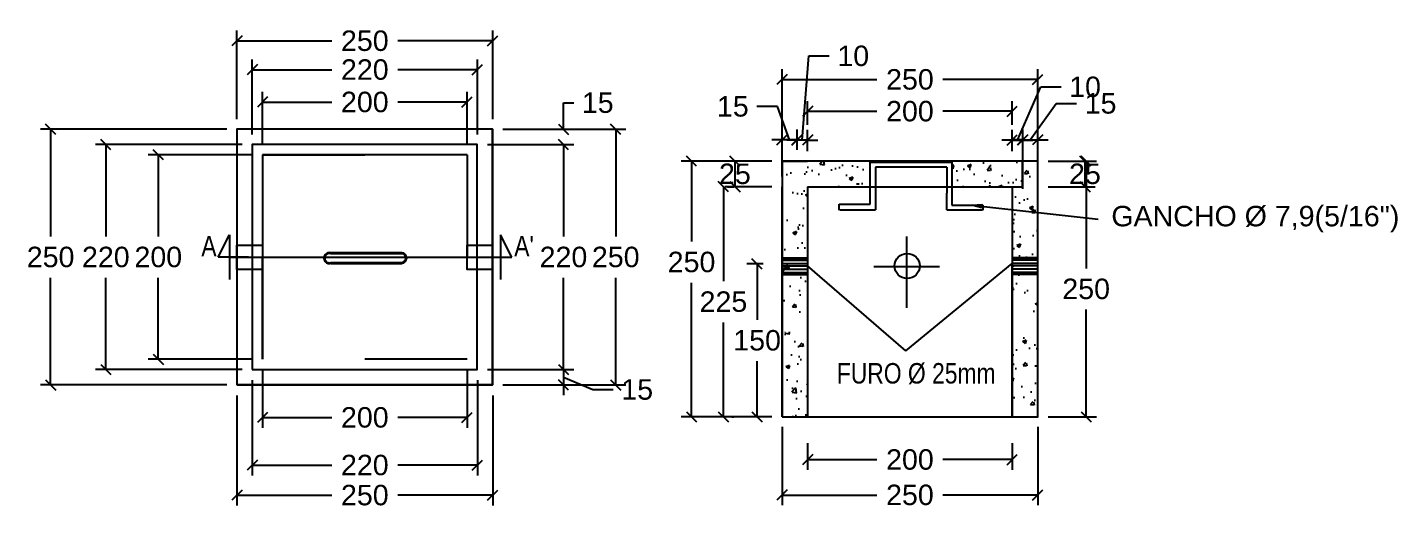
# Model space of a CAD drawing. Header units: millimetres. Extents: x 425 to 646, y 332 to 411.
# Drawn here: x 597.277 to 598.616, y 331.723 to 332.194 of the extents above; entities that cross this region are included whole.
import ezdxf

# ---------------------------------------------------------------- set-up
doc = ezdxf.new("R2010")
doc.units = ezdxf.units.MM
for name, pattern in [('DASHDOT2', [12.7, 6.35, -3.175, 0, -3.175]), ('DASHDOTX2', [2, 1, -0.5, 0, -0.5]), ('DASHED2', [0.375, 0.25, -0.125])]:
    doc.linetypes.add(name, pattern=pattern)
for name, color, linetype in [('Alvenaria', 7, 'Continuous'), ('Cotas', 1, 'Continuous'), ('Equipos', 7, 'Continuous'), ('Linha de Corte', 5, 'DASHDOTX2')]:
    doc.layers.add(name, color=color, linetype=linetype)
doc.layers.add('Cota', color=7, linetype='Continuous', lineweight=25)
doc.layers.add('VP', color=1, linetype='Continuous', plot=False)
doc.styles.add('ARIAL', font='arial.ttf')
doc.dimstyles.new('RICARDO-1-10', dxfattribs={"dimtxt": 0.02, "dimasz": 0.01, "dimexe": 0.01, "dimexo": 0.01, "dimgap": 0.01, "dimtad": 0, "dimtih": 1, "dimtoh": 1, "dimdec": 0, "dimlfac": 1000, "dimzin": 0, "dimdsep": 46, "dimtxsty": 'ARIAL', "dimblk": 'OBLIQUE', "dimcen": 0, "dimclrt": 4, "dimadec": 0, "dimazin": 0, "dimtfac": 1, "dimtdec": 0, "dimtofl": 0, "dimtmove": 0, "dimatfit": 3, "dimldrblk": 'CLOSEDBLANK', "dimfxl": 0, "dimtolj": 1, "dimtzin": 0, "dimarcsym": 0})

# ---------------------------------------------------------------- blocks, each defined once
blk = doc.blocks.new('_Oblique')
at = {"color": 0, "linetype": 'ByBlock', "lineweight": -2}
blk.add_line((-0.5, -0.5), (0.5, 0.5), dxfattribs=at)
blk = doc.blocks.new('*D39')
at = {"layer": 'DEFPOINTS', "color": 0, "transparency": 16777216}
for p in [(597.7315, 332.1806), (597.4815, 332.0941), (597.7315, 332.0941)]:
    blk.add_point(p, dxfattribs=at)
at = {"layer": 'VP', "color": 0, "lineweight": -2, "transparency": 16777216}
for p, q in [((597.4815, 332.1041), (597.4815, 332.1906)), ((597.4815, 332.1806), (597.5742, 332.1806)), ((597.7315, 332.1806), (597.6387, 332.1806)), ((597.7315, 332.1041), (597.7315, 332.1906))]:
    blk.add_line(p, q, dxfattribs=at)
at = {"layer": 'VP', "color": 0, "lineweight": -2, "transparency": 16777216, "xscale": 0.01, "yscale": 0.01, "zscale": 0.01, "rotation": 180}
blk.add_blockref('_Oblique', (597.4815, 332.1806), dxfattribs=at)
at = {"layer": 'VP', "color": 0, "lineweight": -2, "transparency": 16777216, "xscale": 0.01, "yscale": 0.01, "zscale": 0.01}
blk.add_blockref('_Oblique', (597.7315, 332.1806), dxfattribs=at)
at = {"layer": 'VP', "color": 4, "transparency": 16777216, "insert": (597.6065, 332.1806), "char_height": 0.02, "attachment_point": 5, "style": 'ARIAL'}
blk.add_mtext('\\A1;250', dxfattribs=at)
blk = doc.blocks.new('_ClosedBlank')
at = {"color": 0, "linetype": 'ByBlock', "lineweight": -2}
for p, q in [((-1, 0.17), (0, 0)), ((-1, 0.17), (-1, -0.17)), ((0, 0), (-1, -0.17))]:
    blk.add_line(p, q, dxfattribs=at)
blk = doc.blocks.new('*D40')
at = {"layer": 'DEFPOINTS', "color": 0, "transparency": 16777216}
for p in [(597.7165, 332.1524), (597.4965, 332.0791), (597.7165, 332.0791)]:
    blk.add_point(p, dxfattribs=at)
at = {"layer": 'VP', "color": 0, "lineweight": -2, "transparency": 16777216}
for p, q in [((597.4965, 332.0891), (597.4965, 332.1624)), ((597.4965, 332.1524), (597.5742, 332.1524)), ((597.7165, 332.1524), (597.6387, 332.1524)), ((597.7165, 332.0891), (597.7165, 332.1624))]:
    blk.add_line(p, q, dxfattribs=at)
at = {"layer": 'VP', "color": 0, "lineweight": -2, "transparency": 16777216, "xscale": 0.01, "yscale": 0.01, "zscale": 0.01, "rotation": 180}
blk.add_blockref('_Oblique', (597.4965, 332.1524), dxfattribs=at)
at = {"layer": 'VP', "color": 0, "lineweight": -2, "transparency": 16777216, "xscale": 0.01, "yscale": 0.01, "zscale": 0.01}
blk.add_blockref('_Oblique', (597.7165, 332.1524), dxfattribs=at)
at = {"layer": 'VP', "color": 4, "transparency": 16777216, "insert": (597.6065, 332.1524), "char_height": 0.02, "attachment_point": 5, "style": 'ARIAL'}
blk.add_mtext('\\A1;220', dxfattribs=at)
blk = doc.blocks.new('*D41')
at = {"layer": 'DEFPOINTS', "color": 0, "transparency": 16777216}
for p in [(597.7065, 332.1207), (597.5065, 332.0691), (597.7065, 332.0691)]:
    blk.add_point(p, dxfattribs=at)
at = {"layer": 'VP', "color": 0, "lineweight": -2, "transparency": 16777216}
for p, q in [((597.5065, 332.0791), (597.5065, 332.1307)), ((597.7065, 332.0791), (597.7065, 332.1307)), ((597.5065, 332.1207), (597.5742, 332.1207)), ((597.7065, 332.1207), (597.6387, 332.1207))]:
    blk.add_line(p, q, dxfattribs=at)
at = {"layer": 'VP', "color": 0, "lineweight": -2, "transparency": 16777216, "xscale": 0.01, "yscale": 0.01, "zscale": 0.01, "rotation": 180}
blk.add_blockref('_Oblique', (597.5065, 332.1207), dxfattribs=at)
at = {"layer": 'VP', "color": 0, "lineweight": -2, "transparency": 16777216, "xscale": 0.01, "yscale": 0.01, "zscale": 0.01}
blk.add_blockref('_Oblique', (597.7065, 332.1207), dxfattribs=at)
at = {"layer": 'VP', "color": 4, "transparency": 16777216, "insert": (597.6065, 332.1207), "char_height": 0.02, "attachment_point": 5, "style": 'ARIAL'}
blk.add_mtext('\\A1;200', dxfattribs=at)
blk = doc.blocks.new('*D42')
at = {"layer": 'DEFPOINTS', "color": 0, "transparency": 16777216}
for p in [(598.2644, 332.0629), (598.3117, 332.0629), (598.2644, 331.8129)]:
    blk.add_point(p, dxfattribs=at)
at = {"layer": 'VP', "color": 0, "lineweight": -2, "transparency": 16777216}
for p, q in [((598.2744, 332.0629), (598.3217, 332.0629)), ((598.3117, 332.0629), (598.3117, 331.9581)), ((598.3117, 331.8129), (598.3117, 331.9177)), ((598.2744, 331.8129), (598.3217, 331.8129))]:
    blk.add_line(p, q, dxfattribs=at)
at = {"layer": 'VP', "color": 0, "lineweight": -2, "transparency": 16777216, "xscale": 0.01, "yscale": 0.01, "zscale": 0.01}
for p, rotation in [((598.3117, 332.0629), 90), ((598.3117, 331.8129), 270)]:
    blk.add_blockref('_Oblique', p, dxfattribs=dict(at, rotation=rotation))
at = {"layer": 'VP', "color": 4, "transparency": 16777216, "insert": (598.3117, 331.9379), "char_height": 0.02, "attachment_point": 5, "style": 'ARIAL'}
blk.add_mtext('\\A1;250', dxfattribs=at)
blk = doc.blocks.new('*D43')
at = {"layer": 'DEFPOINTS', "color": 0, "transparency": 16777216}
for p in [(597.4815, 331.8438), (597.7315, 331.8438), (597.7315, 331.7362)]:
    blk.add_point(p, dxfattribs=at)
at = {"layer": 'VP', "color": 0, "lineweight": -2, "transparency": 16777216}
for p, q in [((597.4815, 331.8338), (597.4815, 331.7262)), ((597.7315, 331.8338), (597.7315, 331.7262)), ((597.4815, 331.7362), (597.5742, 331.7362)), ((597.7315, 331.7362), (597.6387, 331.7362))]:
    blk.add_line(p, q, dxfattribs=at)
at = {"layer": 'VP', "color": 0, "lineweight": -2, "transparency": 16777216, "xscale": 0.01, "yscale": 0.01, "zscale": 0.01, "rotation": 180}
blk.add_blockref('_Oblique', (597.4815, 331.7362), dxfattribs=at)
at = {"layer": 'VP', "color": 0, "lineweight": -2, "transparency": 16777216, "xscale": 0.01, "yscale": 0.01, "zscale": 0.01}
blk.add_blockref('_Oblique', (597.7315, 331.7362), dxfattribs=at)
at = {"layer": 'VP', "color": 4, "transparency": 16777216, "insert": (597.6065, 331.7362), "char_height": 0.02, "attachment_point": 5, "style": 'ARIAL'}
blk.add_mtext('\\A1;250', dxfattribs=at)
blk = doc.blocks.new('*D44')
at = {"layer": 'DEFPOINTS', "color": 0, "transparency": 16777216}
for p in [(597.4965, 331.8588), (597.7165, 331.8588), (597.7165, 331.7656)]:
    blk.add_point(p, dxfattribs=at)
at = {"layer": 'VP', "color": 0, "lineweight": -2, "transparency": 16777216}
for p, q in [((597.4965, 331.8488), (597.4965, 331.7556)), ((597.7165, 331.8488), (597.7165, 331.7556)), ((597.4965, 331.7656), (597.5742, 331.7656)), ((597.7165, 331.7656), (597.6387, 331.7656))]:
    blk.add_line(p, q, dxfattribs=at)
at = {"layer": 'VP', "color": 0, "lineweight": -2, "transparency": 16777216, "xscale": 0.01, "yscale": 0.01, "zscale": 0.01, "rotation": 180}
blk.add_blockref('_Oblique', (597.4965, 331.7656), dxfattribs=at)
at = {"layer": 'VP', "color": 0, "lineweight": -2, "transparency": 16777216, "xscale": 0.01, "yscale": 0.01, "zscale": 0.01}
blk.add_blockref('_Oblique', (597.7165, 331.7656), dxfattribs=at)
at = {"layer": 'VP', "color": 4, "transparency": 16777216, "insert": (597.6065, 331.7656), "char_height": 0.02, "attachment_point": 5, "style": 'ARIAL'}
blk.add_mtext('\\A1;220', dxfattribs=at)
blk = doc.blocks.new('*D45')
at = {"layer": 'DEFPOINTS', "color": 0, "transparency": 16777216}
for p in [(597.5065, 331.8688), (597.7065, 331.8688), (597.7065, 331.8122)]:
    blk.add_point(p, dxfattribs=at)
at = {"layer": 'VP', "color": 0, "lineweight": -2, "transparency": 16777216}
for p, q in [((597.5065, 331.8588), (597.5065, 331.8022)), ((597.7065, 331.8588), (597.7065, 331.8022)), ((597.5065, 331.8122), (597.5742, 331.8122)), ((597.7065, 331.8122), (597.6387, 331.8122))]:
    blk.add_line(p, q, dxfattribs=at)
at = {"layer": 'VP', "color": 0, "lineweight": -2, "transparency": 16777216, "xscale": 0.01, "yscale": 0.01, "zscale": 0.01, "rotation": 180}
blk.add_blockref('_Oblique', (597.5065, 331.8122), dxfattribs=at)
at = {"layer": 'VP', "color": 0, "lineweight": -2, "transparency": 16777216, "xscale": 0.01, "yscale": 0.01, "zscale": 0.01}
blk.add_blockref('_Oblique', (597.7065, 331.8122), dxfattribs=at)
at = {"layer": 'VP', "color": 4, "transparency": 16777216, "insert": (597.6065, 331.8122), "char_height": 0.02, "attachment_point": 5, "style": 'ARIAL'}
blk.add_mtext('\\A1;200', dxfattribs=at)
blk = doc.blocks.new('*D46')
at = {"layer": 'DEFPOINTS', "color": 0, "transparency": 16777216}
for p in [(598.0144, 331.813), (598.2644, 331.813), (598.2644, 331.7364)]:
    blk.add_point(p, dxfattribs=at)
at = {"layer": 'VP', "color": 0, "lineweight": -2, "transparency": 16777216}
for p, q in [((598.0144, 331.803), (598.0144, 331.7264)), ((598.2644, 331.803), (598.2644, 331.7264)), ((598.0144, 331.7364), (598.1072, 331.7364)), ((598.2644, 331.7364), (598.1716, 331.7364))]:
    blk.add_line(p, q, dxfattribs=at)
at = {"layer": 'VP', "color": 0, "lineweight": -2, "transparency": 16777216, "xscale": 0.01, "yscale": 0.01, "zscale": 0.01, "rotation": 180}
blk.add_blockref('_Oblique', (598.0144, 331.7364), dxfattribs=at)
at = {"layer": 'VP', "color": 0, "lineweight": -2, "transparency": 16777216, "xscale": 0.01, "yscale": 0.01, "zscale": 0.01}
blk.add_blockref('_Oblique', (598.2644, 331.7364), dxfattribs=at)
at = {"layer": 'VP', "color": 4, "transparency": 16777216, "insert": (598.1394, 331.7364), "char_height": 0.02, "attachment_point": 5, "style": 'ARIAL'}
blk.add_mtext('\\A1;250', dxfattribs=at)
blk = doc.blocks.new('*D47')
at = {"layer": 'DEFPOINTS', "color": 0, "transparency": 16777216}
for p in [(597.9259, 332.0629), (598.0144, 332.0629), (598.0144, 331.8129)]:
    blk.add_point(p, dxfattribs=at)
at = {"layer": 'VP', "color": 0, "lineweight": -2, "transparency": 16777216}
for p, q in [((598.0044, 332.0629), (597.9159, 332.0629)), ((597.9259, 332.0629), (597.9259, 331.9844)), ((597.9259, 331.8129), (597.9259, 331.944)), ((598.0044, 331.8129), (597.9159, 331.8129))]:
    blk.add_line(p, q, dxfattribs=at)
at = {"layer": 'VP', "color": 0, "lineweight": -2, "transparency": 16777216, "xscale": 0.01, "yscale": 0.01, "zscale": 0.01}
for p, rotation in [((597.9259, 332.0629), 90), ((597.9259, 331.8129), 270)]:
    blk.add_blockref('_Oblique', p, dxfattribs=dict(at, rotation=rotation))
at = {"layer": 'VP', "color": 4, "transparency": 16777216, "insert": (597.9259, 331.9642), "char_height": 0.02, "attachment_point": 5, "style": 'ARIAL'}
blk.add_mtext('\\A1;250', dxfattribs=at)
blk = doc.blocks.new('*D48')
at = {"layer": 'DEFPOINTS', "color": 0, "transparency": 16777216}
for p in [(598.2644, 332.1428), (598.0144, 332.0379), (598.2644, 332.0379)]:
    blk.add_point(p, dxfattribs=at)
at = {"layer": 'VP', "color": 0, "lineweight": -2, "transparency": 16777216}
for p, q in [((598.0144, 332.0479), (598.0144, 332.1528)), ((598.2644, 332.0479), (598.2644, 332.1528)), ((598.0144, 332.1428), (598.1072, 332.1428)), ((598.2644, 332.1428), (598.1716, 332.1428))]:
    blk.add_line(p, q, dxfattribs=at)
at = {"layer": 'VP', "color": 0, "lineweight": -2, "transparency": 16777216, "xscale": 0.01, "yscale": 0.01, "zscale": 0.01, "rotation": 180}
blk.add_blockref('_Oblique', (598.0144, 332.1428), dxfattribs=at)
at = {"layer": 'VP', "color": 0, "lineweight": -2, "transparency": 16777216, "xscale": 0.01, "yscale": 0.01, "zscale": 0.01}
blk.add_blockref('_Oblique', (598.2644, 332.1428), dxfattribs=at)
at = {"layer": 'VP', "color": 4, "transparency": 16777216, "insert": (598.1394, 332.1428), "char_height": 0.02, "attachment_point": 5, "style": 'ARIAL'}
blk.add_mtext('\\A1;250', dxfattribs=at)
blk = doc.blocks.new('*D49')
at = {"layer": 'DEFPOINTS', "color": 0, "transparency": 16777216}
for p in [(598.0144, 332.0629), (597.9683, 332.0379), (598.0144, 332.0379)]:
    blk.add_point(p, dxfattribs=at)
at = {"layer": 'VP', "color": 0, "lineweight": -2, "transparency": 16777216}
for p, q in [((598.0044, 332.0629), (597.9583, 332.0629)), ((597.9683, 332.0629), (597.9683, 332.0379)), ((598.0044, 332.0379), (597.9583, 332.0379))]:
    blk.add_line(p, q, dxfattribs=at)
at = {"layer": 'VP', "color": 0, "lineweight": -2, "transparency": 16777216, "xscale": 0.01, "yscale": 0.01, "zscale": 0.01}
for p, rotation in [((597.9683, 332.0629), 90), ((597.9683, 332.0379), 270)]:
    blk.add_blockref('_Oblique', p, dxfattribs=dict(at, rotation=rotation))
at = {"layer": 'VP', "color": 4, "transparency": 16777216, "insert": (597.9683, 332.0504), "char_height": 0.02, "attachment_point": 5, "style": 'ARIAL'}
blk.add_mtext('\\A1;25', dxfattribs=at)
blk = doc.blocks.new('*D50')
at = {"layer": 'DEFPOINTS', "color": 0, "transparency": 16777216}
for p in [(598.2644, 332.0629), (598.2644, 332.0379), (598.3105, 332.0379)]:
    blk.add_point(p, dxfattribs=at)
at = {"layer": 'VP', "color": 0, "lineweight": -2, "transparency": 16777216}
for p, q in [((598.2744, 332.0629), (598.3205, 332.0629)), ((598.3105, 332.0629), (598.3105, 332.0379)), ((598.2744, 332.0379), (598.3205, 332.0379))]:
    blk.add_line(p, q, dxfattribs=at)
at = {"layer": 'VP', "color": 0, "lineweight": -2, "transparency": 16777216, "xscale": 0.01, "yscale": 0.01, "zscale": 0.01}
for p, rotation in [((598.3105, 332.0629), 90), ((598.3105, 332.0379), 270)]:
    blk.add_blockref('_Oblique', p, dxfattribs=dict(at, rotation=rotation))
at = {"layer": 'VP', "color": 4, "transparency": 16777216, "insert": (598.3105, 332.0504), "char_height": 0.02, "attachment_point": 5, "style": 'ARIAL'}
blk.add_mtext('\\A1;25', dxfattribs=at)
blk = doc.blocks.new('*D51')
at = {"layer": 'DEFPOINTS', "color": 0, "transparency": 16777216}
for p in [(597.99, 331.9624), (598.006, 331.9624), (598.0103, 331.8129)]:
    blk.add_point(p, dxfattribs=at)
at = {"layer": 'VP', "color": 0, "lineweight": -2, "transparency": 16777216}
for p, q in [((597.996, 331.9624), (597.98, 331.9624)), ((597.99, 331.9624), (597.99, 331.9078)), ((597.99, 331.8129), (597.99, 331.8674)), ((598.0003, 331.8129), (597.98, 331.8129))]:
    blk.add_line(p, q, dxfattribs=at)
at = {"layer": 'VP', "color": 0, "lineweight": -2, "transparency": 16777216, "xscale": 0.01, "yscale": 0.01, "zscale": 0.01}
for p, rotation in [((597.99, 331.9624), 90), ((597.99, 331.8129), 270)]:
    blk.add_blockref('_Oblique', p, dxfattribs=dict(at, rotation=rotation))
at = {"layer": 'VP', "color": 4, "transparency": 16777216, "insert": (597.99, 331.8876), "char_height": 0.02, "attachment_point": 5, "style": 'ARIAL'}
blk.add_mtext('\\A1;150', dxfattribs=at)
blk = doc.blocks.new('*D52')
at = {"layer": 'DEFPOINTS', "color": 0, "transparency": 16777216}
for p in [(597.951, 332.0379), (597.9571, 332.0379), (597.9552, 331.8129)]:
    blk.add_point(p, dxfattribs=at)
at = {"layer": 'VP', "color": 0, "lineweight": -2, "transparency": 16777216}
for p, q in [((597.9571, 332.0379), (597.9571, 331.9456)), ((597.961, 332.0379), (597.9671, 332.0379)), ((597.9571, 331.8129), (597.9571, 331.9052)), ((597.9652, 331.8129), (597.9671, 331.8129))]:
    blk.add_line(p, q, dxfattribs=at)
at = {"layer": 'VP', "color": 0, "lineweight": -2, "transparency": 16777216, "xscale": 0.01, "yscale": 0.01, "zscale": 0.01}
for p, rotation in [((597.9571, 332.0379), 90), ((597.9571, 331.8129), 270)]:
    blk.add_blockref('_Oblique', p, dxfattribs=dict(at, rotation=rotation))
at = {"layer": 'VP', "color": 4, "transparency": 16777216, "insert": (597.9571, 331.9254), "char_height": 0.02, "attachment_point": 5, "style": 'ARIAL'}
blk.add_mtext('\\A1;225', dxfattribs=at)
blk = doc.blocks.new('*D53')
at = {"layer": 'DEFPOINTS', "color": 0, "transparency": 16777216}
for p in [(598.0394, 331.7971), (598.2394, 331.7972), (598.2394, 331.771)]:
    blk.add_point(p, dxfattribs=at)
at = {"layer": 'VP', "color": 0, "lineweight": -2, "transparency": 16777216}
for p, q in [((598.0394, 331.7871), (598.0394, 331.761)), ((598.2394, 331.7872), (598.2394, 331.761)), ((598.0394, 331.771), (598.1072, 331.771)), ((598.2394, 331.771), (598.1716, 331.771))]:
    blk.add_line(p, q, dxfattribs=at)
at = {"layer": 'VP', "color": 0, "lineweight": -2, "transparency": 16777216, "xscale": 0.01, "yscale": 0.01, "zscale": 0.01, "rotation": 180}
blk.add_blockref('_Oblique', (598.0394, 331.771), dxfattribs=at)
at = {"layer": 'VP', "color": 0, "lineweight": -2, "transparency": 16777216, "xscale": 0.01, "yscale": 0.01, "zscale": 0.01}
blk.add_blockref('_Oblique', (598.2394, 331.771), dxfattribs=at)
at = {"layer": 'VP', "color": 4, "transparency": 16777216, "insert": (598.1394, 331.771), "char_height": 0.02, "attachment_point": 5, "style": 'ARIAL'}
blk.add_mtext('\\A1;200', dxfattribs=at)
blk = doc.blocks.new('*D54')
at = {"layer": 'DEFPOINTS', "color": 0, "transparency": 16777216}
for p in [(598.2497, 332.0836), (598.2394, 332.0628), (598.2497, 332.064)]:
    blk.add_point(p, dxfattribs=at)
at = {"layer": 'VP', "color": 0, "lineweight": -2, "transparency": 16777216}
for p, q in [((598.2446, 332.0836), (598.2673, 332.1355)), ((598.2673, 332.1355), (598.2873, 332.1355)), ((598.2394, 332.0728), (598.2394, 332.0936)), ((598.2497, 332.074), (598.2497, 332.0936)), ((598.2394, 332.0836), (598.2294, 332.0836)), ((598.2394, 332.0836), (598.2497, 332.0836)), ((598.2497, 332.0836), (598.2597, 332.0836))]:
    blk.add_line(p, q, dxfattribs=at)
at = {"layer": 'VP', "color": 0, "lineweight": -2, "transparency": 16777216, "xscale": 0.01, "yscale": 0.01, "zscale": 0.01}
blk.add_blockref('_Oblique', (598.2394, 332.0836), dxfattribs=at)
at = {"layer": 'VP', "color": 0, "lineweight": -2, "transparency": 16777216, "xscale": 0.01, "yscale": 0.01, "zscale": 0.01, "rotation": 180}
blk.add_blockref('_Oblique', (598.2497, 332.0836), dxfattribs=at)
at = {"layer": 'VP', "color": 4, "transparency": 16777216, "insert": (598.3106, 332.1355), "char_height": 0.02, "attachment_point": 5, "style": 'ARIAL'}
blk.add_mtext('\\A1;10', dxfattribs=at)
blk = doc.blocks.new('*D55')
at = {"layer": 'DEFPOINTS', "color": 0, "transparency": 16777216}
for p in [(598.2644, 332.0838), (598.2497, 332.0258), (598.2644, 332.0257)]:
    blk.add_point(p, dxfattribs=at)
at = {"layer": 'VP', "color": 0, "lineweight": -2, "transparency": 16777216}
for p, q in [((598.2571, 332.0838), (598.2824, 332.1193)), ((598.2824, 332.1193), (598.3024, 332.1193)), ((598.2497, 332.0358), (598.2497, 332.0938)), ((598.2644, 332.0357), (598.2644, 332.0938)), ((598.2497, 332.0838), (598.2397, 332.0838)), ((598.2497, 332.0838), (598.2644, 332.0838)), ((598.2644, 332.0838), (598.2744, 332.0838))]:
    blk.add_line(p, q, dxfattribs=at)
at = {"layer": 'VP', "color": 0, "lineweight": -2, "transparency": 16777216, "xscale": 0.01, "yscale": 0.01, "zscale": 0.01}
blk.add_blockref('_Oblique', (598.2497, 332.0838), dxfattribs=at)
at = {"layer": 'VP', "color": 0, "lineweight": -2, "transparency": 16777216, "xscale": 0.01, "yscale": 0.01, "zscale": 0.01, "rotation": 180}
blk.add_blockref('_Oblique', (598.2644, 332.0838), dxfattribs=at)
at = {"layer": 'VP', "color": 4, "transparency": 16777216, "insert": (598.3258, 332.1193), "char_height": 0.02, "attachment_point": 5, "style": 'ARIAL'}
blk.add_mtext('\\A1;15', dxfattribs=at)
blk = doc.blocks.new('*D56')
at = {"layer": 'DEFPOINTS', "color": 0, "transparency": 16777216}
for p in [(598.2394, 332.1117), (598.0394, 332.0883), (598.2394, 332.0883)]:
    blk.add_point(p, dxfattribs=at)
at = {"layer": 'VP', "color": 0, "lineweight": -2, "transparency": 16777216}
for p, q in [((598.0394, 332.0983), (598.0394, 332.1217)), ((598.0394, 332.1117), (598.1072, 332.1117)), ((598.2394, 332.1117), (598.1716, 332.1117)), ((598.2394, 332.0983), (598.2394, 332.1217))]:
    blk.add_line(p, q, dxfattribs=at)
at = {"layer": 'VP', "color": 0, "lineweight": -2, "transparency": 16777216, "xscale": 0.01, "yscale": 0.01, "zscale": 0.01, "rotation": 180}
blk.add_blockref('_Oblique', (598.0394, 332.1117), dxfattribs=at)
at = {"layer": 'VP', "color": 0, "lineweight": -2, "transparency": 16777216, "xscale": 0.01, "yscale": 0.01, "zscale": 0.01}
blk.add_blockref('_Oblique', (598.2394, 332.1117), dxfattribs=at)
at = {"layer": 'VP', "color": 4, "transparency": 16777216, "insert": (598.1394, 332.1117), "char_height": 0.02, "attachment_point": 5, "style": 'ARIAL'}
blk.add_mtext('\\A1;200', dxfattribs=at)
blk = doc.blocks.new('*D57')
at = {"layer": 'DEFPOINTS', "color": 0, "transparency": 16777216}
for p in [(598.0291, 332.0836), (598.0291, 332.064), (598.0394, 332.0628)]:
    blk.add_point(p, dxfattribs=at)
at = {"layer": 'VP', "color": 0, "lineweight": -2, "transparency": 16777216}
for p, q in [((598.0342, 332.0836), (598.0406, 332.1658)), ((598.0406, 332.1658), (598.0606, 332.1658)), ((598.0291, 332.074), (598.0291, 332.0936)), ((598.0394, 332.0728), (598.0394, 332.0936)), ((598.0291, 332.0836), (598.0191, 332.0836)), ((598.0394, 332.0836), (598.0291, 332.0836)), ((598.0394, 332.0836), (598.0494, 332.0836))]:
    blk.add_line(p, q, dxfattribs=at)
at = {"layer": 'VP', "color": 0, "lineweight": -2, "transparency": 16777216, "xscale": 0.01, "yscale": 0.01, "zscale": 0.01}
blk.add_blockref('_Oblique', (598.0291, 332.0836), dxfattribs=at)
at = {"layer": 'VP', "color": 0, "lineweight": -2, "transparency": 16777216, "xscale": 0.01, "yscale": 0.01, "zscale": 0.01, "rotation": 180}
blk.add_blockref('_Oblique', (598.0394, 332.0836), dxfattribs=at)
at = {"layer": 'VP', "color": 4, "transparency": 16777216, "insert": (598.084, 332.1658), "char_height": 0.02, "attachment_point": 5, "style": 'ARIAL'}
blk.add_mtext('\\A1;10', dxfattribs=at)
blk = doc.blocks.new('*D58')
at = {"layer": 'DEFPOINTS', "color": 0, "transparency": 16777216}
for p in [(598.0144, 332.0838), (598.0144, 332.064), (598.0291, 332.064)]:
    blk.add_point(p, dxfattribs=at)
at = {"layer": 'VP', "color": 0, "lineweight": -2, "transparency": 16777216}
for p, q in [((598.0098, 332.1164), (597.9898, 332.1164)), ((598.0217, 332.0838), (598.0098, 332.1164)), ((598.0144, 332.074), (598.0144, 332.0938)), ((598.0291, 332.074), (598.0291, 332.0938)), ((598.0144, 332.0838), (598.0044, 332.0838)), ((598.0291, 332.0838), (598.0144, 332.0838)), ((598.0291, 332.0838), (598.0391, 332.0838))]:
    blk.add_line(p, q, dxfattribs=at)
at = {"layer": 'VP', "color": 0, "lineweight": -2, "transparency": 16777216, "xscale": 0.01, "yscale": 0.01, "zscale": 0.01}
blk.add_blockref('_Oblique', (598.0144, 332.0838), dxfattribs=at)
at = {"layer": 'VP', "color": 0, "lineweight": -2, "transparency": 16777216, "xscale": 0.01, "yscale": 0.01, "zscale": 0.01, "rotation": 180}
blk.add_blockref('_Oblique', (598.0291, 332.0838), dxfattribs=at)
at = {"layer": 'VP', "color": 4, "transparency": 16777216, "insert": (597.9663, 332.1164), "char_height": 0.02, "attachment_point": 5, "style": 'ARIAL'}
blk.add_mtext('\\A1;15', dxfattribs=at)
blk = doc.blocks.new('*D198')
at = {"layer": 'Cotas', "color": 0, "lineweight": -2, "transparency": 16777216}
for p, q in [((597.4965, 332.0691), (597.3946, 332.0691)), ((597.4046, 332.0691), (597.4046, 331.9893)), ((597.4046, 331.8691), (597.4046, 331.9489)), ((597.4965, 331.8691), (597.3946, 331.8691))]:
    blk.add_line(p, q, dxfattribs=at)
at = {"layer": 'DEFPOINTS', "color": 0, "transparency": 16777216}
for p in [(597.4046, 332.0691), (597.5065, 332.0691), (597.5065, 331.8691)]:
    blk.add_point(p, dxfattribs=at)
at = {"layer": 'Cotas', "color": 0, "lineweight": -2, "transparency": 16777216, "xscale": 0.01, "yscale": 0.01, "zscale": 0.01}
for p, rotation in [((597.4046, 332.0691), 90), ((597.4046, 331.8691), 270)]:
    blk.add_blockref('_Oblique', p, dxfattribs=dict(at, rotation=rotation))
at = {"layer": 'Cotas', "color": 4, "transparency": 16777216, "insert": (597.4046, 331.9691), "char_height": 0.02, "attachment_point": 5, "style": 'ARIAL'}
blk.add_mtext('\\A1;200', dxfattribs=at)
blk = doc.blocks.new('*D199')
at = {"layer": 'Cotas', "color": 0, "lineweight": -2, "transparency": 16777216}
for p, q in [((597.4865, 332.0791), (597.3433, 332.0791)), ((597.3533, 332.0791), (597.3533, 331.9893)), ((597.3533, 331.8591), (597.3533, 331.9489)), ((597.4865, 331.8591), (597.3433, 331.8591))]:
    blk.add_line(p, q, dxfattribs=at)
at = {"layer": 'DEFPOINTS', "color": 0, "transparency": 16777216}
for p in [(597.4965, 332.0791), (597.3533, 331.8591), (597.4965, 331.8591)]:
    blk.add_point(p, dxfattribs=at)
at = {"layer": 'Cotas', "color": 0, "lineweight": -2, "transparency": 16777216, "xscale": 0.01, "yscale": 0.01, "zscale": 0.01}
for p, rotation in [((597.3533, 332.0791), 90), ((597.3533, 331.8591), 270)]:
    blk.add_blockref('_Oblique', p, dxfattribs=dict(at, rotation=rotation))
at = {"layer": 'Cotas', "color": 4, "transparency": 16777216, "insert": (597.3533, 331.9691), "char_height": 0.02, "attachment_point": 5, "style": 'ARIAL'}
blk.add_mtext('\\A1;220', dxfattribs=at)
blk = doc.blocks.new('*D200')
at = {"layer": 'Cotas', "color": 0, "lineweight": -2, "transparency": 16777216}
for p, q in [((597.4715, 332.0941), (597.2893, 332.0941)), ((597.2993, 332.0941), (597.2993, 331.9893)), ((597.2993, 331.8441), (597.2993, 331.9489)), ((597.4715, 331.8441), (597.2893, 331.8441))]:
    blk.add_line(p, q, dxfattribs=at)
at = {"layer": 'DEFPOINTS', "color": 0, "transparency": 16777216}
for p in [(597.4815, 332.0941), (597.2993, 331.8441), (597.4815, 331.8441)]:
    blk.add_point(p, dxfattribs=at)
at = {"layer": 'Cotas', "color": 0, "lineweight": -2, "transparency": 16777216, "xscale": 0.01, "yscale": 0.01, "zscale": 0.01}
for p, rotation in [((597.2993, 332.0941), 90), ((597.2993, 331.8441), 270)]:
    blk.add_blockref('_Oblique', p, dxfattribs=dict(at, rotation=rotation))
at = {"layer": 'Cotas', "color": 4, "transparency": 16777216, "insert": (597.2993, 331.9691), "char_height": 0.02, "attachment_point": 5, "style": 'ARIAL'}
blk.add_mtext('\\A1;250', dxfattribs=at)
blk = doc.blocks.new('*D201')
at = {"layer": 'Cotas', "color": 0, "lineweight": -2, "transparency": 16777216}
for p, q in [((597.8007, 332.0941), (597.8007, 332.12)), ((597.8007, 332.12), (597.8107, 332.12)), ((597.7415, 332.0941), (597.8107, 332.0941)), ((597.7265, 332.0791), (597.8107, 332.0791)), ((597.8007, 332.0791), (597.8007, 332.0691))]:
    blk.add_line(p, q, dxfattribs=at)
at = {"layer": 'DEFPOINTS', "color": 0, "transparency": 16777216}
for p in [(597.7315, 332.0941), (597.7165, 332.0791), (597.8007, 332.0791)]:
    blk.add_point(p, dxfattribs=at)
at = {"layer": 'Cotas', "color": 0, "lineweight": -2, "transparency": 16777216, "xscale": 0.01, "yscale": 0.01, "zscale": 0.01}
for p, rotation in [((597.8007, 332.0941), 270), ((597.8007, 332.0791), 90)]:
    blk.add_blockref('_Oblique', p, dxfattribs=dict(at, rotation=rotation))
at = {"layer": 'Cotas', "color": 4, "transparency": 16777216, "insert": (597.8342, 332.12), "char_height": 0.02, "attachment_point": 5, "style": 'ARIAL'}
blk.add_mtext('\\A1;15', dxfattribs=at)
blk = doc.blocks.new('*D202')
at = {"layer": 'Cotas', "color": 0, "lineweight": -2, "transparency": 16777216}
for p, q in [((597.7265, 332.0791), (597.8107, 332.0791)), ((597.8007, 332.0791), (597.8007, 331.9893)), ((597.8007, 331.8591), (597.8007, 331.9489)), ((597.7265, 331.8591), (597.8107, 331.8591))]:
    blk.add_line(p, q, dxfattribs=at)
at = {"layer": 'DEFPOINTS', "color": 0, "transparency": 16777216}
for p in [(597.7165, 332.0791), (597.7165, 331.8591), (597.8007, 331.8591)]:
    blk.add_point(p, dxfattribs=at)
at = {"layer": 'Cotas', "color": 0, "lineweight": -2, "transparency": 16777216, "xscale": 0.01, "yscale": 0.01, "zscale": 0.01}
for p, rotation in [((597.8007, 332.0791), 90), ((597.8007, 331.8591), 270)]:
    blk.add_blockref('_Oblique', p, dxfattribs=dict(at, rotation=rotation))
at = {"layer": 'Cotas', "color": 4, "transparency": 16777216, "insert": (597.8007, 331.9691), "char_height": 0.02, "attachment_point": 5, "style": 'ARIAL'}
blk.add_mtext('\\A1;220', dxfattribs=at)
blk = doc.blocks.new('*D203')
at = {"layer": 'Cotas', "color": 0, "lineweight": -2, "transparency": 16777216}
for p, q in [((597.7265, 331.8591), (597.8107, 331.8591)), ((597.8007, 331.8591), (597.8007, 331.8691)), ((597.8007, 331.8591), (597.8007, 331.8441)), ((597.7415, 331.8441), (597.8107, 331.8441)), ((597.8007, 331.8516), (597.8293, 331.8395)), ((597.8007, 331.8441), (597.8007, 331.8341)), ((597.8293, 331.8395), (597.8493, 331.8395))]:
    blk.add_line(p, q, dxfattribs=at)
at = {"layer": 'DEFPOINTS', "color": 0, "transparency": 16777216}
for p in [(597.7165, 331.8591), (597.7315, 331.8441), (597.8007, 331.8441)]:
    blk.add_point(p, dxfattribs=at)
at = {"layer": 'Cotas', "color": 0, "lineweight": -2, "transparency": 16777216, "xscale": 0.01, "yscale": 0.01, "zscale": 0.01}
for p, rotation in [((597.8007, 331.8591), 270), ((597.8007, 331.8441), 90)]:
    blk.add_blockref('_Oblique', p, dxfattribs=dict(at, rotation=rotation))
at = {"layer": 'Cotas', "color": 4, "transparency": 16777216, "insert": (597.8728, 331.8395), "char_height": 0.02, "attachment_point": 5, "style": 'ARIAL'}
blk.add_mtext('\\A1;15', dxfattribs=at)
blk = doc.blocks.new('*D204')
at = {"layer": 'Cotas', "color": 0, "lineweight": -2, "transparency": 16777216}
for p, q in [((597.7415, 332.0941), (597.8618, 332.0941)), ((597.8518, 332.0941), (597.8518, 331.9893)), ((597.8518, 331.8441), (597.8518, 331.9489)), ((597.7415, 331.8441), (597.8618, 331.8441))]:
    blk.add_line(p, q, dxfattribs=at)
at = {"layer": 'DEFPOINTS', "color": 0, "transparency": 16777216}
for p in [(597.7315, 332.0941), (597.8518, 332.0941), (597.7315, 331.8441)]:
    blk.add_point(p, dxfattribs=at)
at = {"layer": 'Cotas', "color": 0, "lineweight": -2, "transparency": 16777216, "xscale": 0.01, "yscale": 0.01, "zscale": 0.01}
for p, rotation in [((597.8518, 332.0941), 90), ((597.8518, 331.8441), 270)]:
    blk.add_blockref('_Oblique', p, dxfattribs=dict(at, rotation=rotation))
at = {"layer": 'Cotas', "color": 4, "transparency": 16777216, "insert": (597.8518, 331.9691), "char_height": 0.02, "attachment_point": 5, "style": 'ARIAL'}
blk.add_mtext('\\A1;250', dxfattribs=at)

msp = doc.modelspace()

# ---------------------------------------------------------------- hatches: boundary and pattern name
at = {"layer": 'Alvenaria'}
h = msp.add_hatch(dxfattribs=at)
h.set_pattern_fill('AR-CONC', color=256, scale=0.0002, style=0)
h.set_pattern_definition([(50, (501.25197, 222.790882), (0.036436934, -0.003187817), [0.00381, -0.04191]), (355, (501.25197, 222.790882), (-0.007048565, 0.038211329), [0.003048, -0.033528]), (100.451, (501.255006, 222.790616), (0.0293885, 0.0350233376), [0.003238, -0.035618]), (46.1842, (501.25197, 222.80104), (0.054215808, -0.008408466), [0.005715, -0.062865]), (96.6356, (501.256487, 222.80034), (0.047480847, 0.049485111), [0.004857, -0.053427]), (351.184, (501.25197, 222.80104), (0.047480921, 0.049485024), [0.004572, -0.050292]), (21, (501.25705, 222.798502), (0.030322976, -0.020453104), [0.00381, -0.04191]), (326, (501.25705, 222.798502), (0.012360406, 0.036837593), [0.003048, -0.033528]), (71.4514, (501.259576, 222.796797), (0.042683298, 0.0163845715), [0.003238, -0.035618]), (37.5, (501.251969, 222.790882), (0.0006177207, 0.0169110078), [0, -0.0331216, 0, -0.034036, 0, -0.033655]), (7.5, (501.25197, 222.790882), (0.0133639325, 0.020036115), [0, -0.0194056, 0, -0.0323596, 0, -0.012827]), (327.5, (501.240641, 222.790882), (0.027118119, -0.0011457488), [0, -0.0127, 0, -0.039624, 0, -0.052578]), (317.5, (501.23556, 222.790882), (0.0296258363, 0.0050852982), [0, -0.01651, 0, -0.0263144, 0, -0.037338])])
h.paths.add_polyline_path([(598.2644, 332.06292), (598.0144, 332.06292), (598.0144, 331.91215), (598.0394, 331.91215), (598.0394, 332.03792), (598.10064, 332.03792), (598.10064, 332.06194), (598.18039, 332.06194), (598.18039, 332.03792), (598.2394, 332.03792), (598.2394, 331.91215), (598.2644, 331.91215)])
h.paths.add_polyline_path([(598.2644, 331.89585), (598.2394, 331.89585), (598.2394, 331.81292), (598.2644, 331.81292)])
h.paths.add_polyline_path([(598.0394, 331.89585), (598.0144, 331.89585), (598.0144, 331.81292), (598.0394, 331.81292)])

# ---------------------------------------------------------------- linework, layer by layer
for p, q in [((598.2494, 332.03792), (598.2494, 332.06292)), ((598.2394, 332.03792), (598.2494, 332.03792))]:
    msp.add_line(p, q)
for p, q in [((597.73145, 332.0941), (597.48145, 332.0941)), ((597.48145, 332.0941), (597.48145, 332.0791)), ((597.73145, 332.0941), (597.73145, 331.8441)), ((597.71645, 332.0791), (597.49645, 332.0791)), ((597.49645, 332.0791), (597.49645, 331.8591)), ((597.71645, 332.0791), (597.49645, 332.0791)), ((597.50645, 332.0691), (597.50645, 331.8691)), ((597.70645, 332.0691), (597.50645, 332.0691)), ((598.0144, 332.06292), (598.0394, 332.06292)), ((598.10064, 332.02086), (598.10064, 332.06194)), ((598.10064, 332.06194), (598.18039, 332.06194)), ((598.18039, 332.06194), (598.18039, 332.02004)), ((598.17543, 332.05709), (598.10569, 332.05709)), ((598.10569, 332.05709), (598.10569, 332.03154)), ((598.17543, 332.05709), (598.17543, 332.03154)), ((598.0144, 331.81292), (598.0144, 332.03792)), ((598.0394, 332.03792), (598.2394, 332.03792)), ((598.0394, 332.03792), (598.0394, 331.81292)), ((598.10569, 332.03154), (598.10569, 332.01526)), ((598.17543, 332.01526), (598.17543, 332.03154)), ((598.2394, 332.03792), (598.2394, 331.81292)), ((598.07022, 332.02086), (598.10064, 332.02086)), ((598.18039, 332.02004), (598.21081, 332.02004)), ((598.07082, 332.01526), (598.10569, 332.01526)), ((598.17543, 332.01526), (598.2103, 332.01526)), ((598.0144, 331.96825), (598.0394, 331.96825)), ((598.0144, 331.96747), (598.0394, 331.96747)), ((598.0144, 331.96612), (598.0394, 331.96612)), ((598.2644, 331.96825), (598.2394, 331.96825)), ((598.2644, 331.96747), (598.2394, 331.96747)), ((598.2644, 331.96612), (598.2394, 331.96612)), ((598.0144, 331.9627), (598.0394, 331.9627)), ((598.0144, 331.96042), (598.0394, 331.96042)), ((598.0144, 331.95738), (598.0394, 331.95738)), ((598.0144, 331.95399), (598.0394, 331.95399)), ((598.0144, 331.95262), (598.0394, 331.95262)), ((598.0144, 331.95195), (598.0394, 331.95195)), ((598.2394, 331.81292), (598.2394, 331.96292)), ((598.2644, 331.9627), (598.2394, 331.9627)), ((598.2644, 331.96042), (598.2394, 331.96042)), ((598.2644, 331.95738), (598.2394, 331.95738)), ((598.2644, 331.95399), (598.2394, 331.95399)), ((598.2644, 331.95262), (598.2394, 331.95262)), ((598.2644, 331.95195), (598.2394, 331.95195)), ((597.73145, 331.8441), (597.48145, 331.8441))]:
    msp.add_line(p, q, dxfattribs=at)
at = {"layer": 'Alvenaria', "linetype": 'DASHDOT2', "ltscale": 1.5}
for p, q in [((598.13618, 331.98911), (598.13618, 331.91953)), ((598.104, 331.95996), (598.16835, 331.95996))]:
    msp.add_line(p, q, dxfattribs=at)
at = {"layer": 'Alvenaria', "linetype": 'DASHDOT2'}
for q in [(598.0394, 331.96042), (598.2394, 331.9627)]:
    msp.add_line((598.13538, 331.87738), q, dxfattribs=at)
at = {"layer": 'Alvenaria'}
for points in [[(597.48145, 331.8441), (597.73145, 331.8441), (597.73145, 332.0941), (597.48145, 332.0941)], [(597.49645, 331.8591), (597.71645, 331.8591), (597.71645, 332.0791), (597.49645, 332.0791)], [(598.0144, 331.81292), (598.2644, 331.81292), (598.2644, 332.06292), (598.0144, 332.06292)], [(597.48145, 331.98082), (597.50645, 331.98082), (597.50645, 331.95707), (597.48145, 331.95707)], [(597.70645, 331.98082), (597.73145, 331.98082), (597.73145, 331.95707), (597.70645, 331.95707)]]:
    msp.add_lwpolyline(points, close=True, dxfattribs=at)
at = {"layer": 'Alvenaria', "linetype": 'DASHED2', "ltscale": 0.01}
msp.add_lwpolyline([(597.50645, 332.0691), (597.70645, 332.0691), (597.70645, 331.8691), (597.50645, 331.8691)], close=True, dxfattribs=at)
at = {"layer": 'Alvenaria', "ltscale": 1.5}
msp.add_circle((598.13671, 331.96042), 0.01224, dxfattribs=at)
at = {"layer": 'Equipos', "color": 9}
for p, q in [((598.07022, 332.01511), (598.07022, 332.02086)), ((598.21081, 332.02004), (598.21081, 332.01511)), ((597.64304, 331.97333), (597.5733, 331.97333)), ((597.64304, 331.97239), (597.5733, 331.97239)), ((597.5733, 331.9638), (597.64304, 331.9638)), ((597.5733, 331.96287), (597.64304, 331.96287))]:
    msp.add_line(p, q, dxfattribs=at)
for centre, radius, start, end in [((597.57202, 331.96814), 0.00545, 74.0495, 289.90532), ((597.57185, 331.96804), 0.00454, 71.63148, 290.17522), ((597.64225, 331.9682), 0.00519, 273.41366, 86.58634), ((597.64223, 331.96814), 0.00436, 279.57115, 77.71946)]:
    msp.add_arc(centre, radius, start, end, dxfattribs=at)
at = {"layer": 'Linha de Corte', "color": 4, "linetype": 'DASHDOT2', "ltscale": 0.3}
msp.add_line((597.47417, 331.9691), (597.73916, 331.9691), dxfattribs=at)
for points in [[(597.49286, 331.9691), (597.46327, 331.9691), (597.47417, 331.99089), (597.47417, 331.94731)], [(597.7258, 331.9691), (597.75006, 331.9691), (597.73916, 331.99089), (597.73916, 331.94731)]]:
    msp.add_lwpolyline(points, dxfattribs=at)

# ---------------------------------------------------------------- texts
at = {"layer": 'Cota', "color": 2, "linetype": 'ByBlock', "style": 'ARIAL', "width": 0.8}
for s, p in [('A', (597.44667, 331.96988)), ("A'", (597.75257, 331.96988)), ('FURO %%C 25mm', (598.06793, 331.84543))]:
    msp.add_text(s, height=0.02, dxfattribs=at).set_placement(p)
at = {"layer": 'Cota', "color": 2, "linetype": 'ByBlock', "insert": (598.3363, 332.00618), "char_height": 0.02, "attachment_point": 4, "style": 'ARIAL'}
msp.add_mtext('GANCHO Ø 7,9(5/16")', dxfattribs=at)

# ---------------------------------------------------------------- dimensions: what is measured, and where the dimension line sits
at = {"layer": 'Cotas'}
dim = msp.add_linear_dim(base=(597.8007, 332.0791), p1=(597.73145, 332.0941), p2=(597.71645, 332.0791), angle=90, dimstyle='RICARDO-1-10', dxfattribs=at)
dim.commit()
dim.dimension.update_dxf_attribs({"geometry": '*D201', "text_midpoint": (597.83416, 332.11999), "dimtype": 160})
for base, p1, p2, picture, middle in [((597.29935, 331.8441), (597.48145, 332.0941), (597.48145, 331.8441), '*D200', (597.29935, 331.9691)), ((597.85182, 332.0941), (597.73145, 331.8441), (597.73145, 332.0941), '*D204', (597.85182, 331.9691)), ((597.35335, 331.8591), (597.49645, 332.0791), (597.49645, 331.8591), '*D199', (597.35335, 331.9691)), ((597.40458, 332.0691), (597.50645, 331.8691), (597.50645, 332.0691), '*D198', (597.40458, 331.9691))]:
    dim = msp.add_linear_dim(base=base, p1=p1, p2=p2, angle=90, dimstyle='RICARDO-1-10', dxfattribs=at)
    dim.commit()
    dim.dimension.update_dxf_attribs({"geometry": picture, "text_midpoint": middle})
dim = msp.add_linear_dim(base=(597.8007, 331.8591), p1=(597.71645, 332.0791), p2=(597.71645, 331.8591), angle=90, dimstyle='RICARDO-1-10', override={"dimtmove": 1}, dxfattribs=at)
dim.commit()
dim.dimension.update_dxf_attribs({"geometry": '*D202', "text_midpoint": (597.8007, 331.9691)})
dim = msp.add_linear_dim(base=(597.8007, 331.8441), p1=(597.71645, 331.8591), p2=(597.73145, 331.8441), angle=90, dimstyle='RICARDO-1-10', override={"dimtmove": 1}, dxfattribs=at)
dim.commit()
dim.dimension.update_dxf_attribs({"geometry": '*D203', "text_midpoint": (597.85932, 331.83949), "dimtype": 160})
at = {"layer": 'VP'}
for base, p1, p2, text, picture, middle in [((597.73145, 332.18064), (597.48145, 332.0941), (597.73145, 332.0941), '250', '*D39', (597.60645, 332.18064)), ((597.71645, 332.15244), (597.49645, 332.0791), (597.71645, 332.0791), '220', '*D40', (597.60645, 332.15244)), ((598.2644, 332.14276), (598.0144, 332.03788), (598.2644, 332.03788), '250', '*D48', (598.1394, 332.14276)), ((598.24973, 332.08364), (598.2394, 332.0628), (598.24973, 332.064), '10', '*D54', (598.29725, 332.13545)), ((598.2644, 332.08384), (598.24973, 332.02576), (598.2644, 332.02574), '15', '*D55', (598.31237, 332.11926)), ((598.2394, 332.11175), (598.0394, 332.08829), (598.2394, 332.08831), '200', '*D56', (598.1394, 332.11175)), ((597.71645, 331.7656), (597.49645, 331.85879), (597.71645, 331.85879), '220', '*D44', (597.60645, 331.7656)), ((597.70645, 331.8122), (597.50645, 331.86879), (597.70645, 331.86879), '200', '*D45', (597.60645, 331.8122)), ((597.73145, 331.73621), (597.48145, 331.84379), (597.73145, 331.84379), '250', '*D43', (597.60645, 331.73621)), ((598.2644, 331.73641), (598.0144, 331.81296), (598.2644, 331.81296), '250', '*D46', (598.1394, 331.73641)), ((598.2394, 331.77101), (598.0394, 331.79714), (598.2394, 331.79716), '200', '*D53', (598.1394, 331.77101))]:
    dim = msp.add_linear_dim(base=base, p1=p1, p2=p2, text=text, dimstyle='RICARDO-1-10', override={"dimtmove": 1}, dxfattribs=at)
    dim.commit()
    dim.dimension.update_dxf_attribs({"geometry": picture, "text_midpoint": middle, "dimtype": 160})
for base, p1, p2, angle, text, picture, middle in [((598.02906, 332.08364), (598.0394, 332.0628), (598.02906, 332.064), 180, '10', '*D57', (598.07064, 332.16581)), ((598.0144, 332.08384), (598.02906, 332.06402), (598.0144, 332.064), 180, '15', '*D58', (597.97978, 332.11644)), ((597.92594, 332.06292), (598.01444, 331.81292), (598.01444, 332.06292), 90, '250', '*D47', (597.92594, 331.96423)), ((597.96826, 332.03792), (598.0144, 332.06292), (598.0144, 332.03792), 90, '25', '*D49', (597.96826, 332.05042)), ((598.31168, 332.06292), (598.26436, 331.81292), (598.26436, 332.06292), 90, '250', '*D42', (598.31168, 331.93792)), ((598.31054, 332.03792), (598.2644, 332.06292), (598.2644, 332.03792), 90, '25', '*D50', (598.31054, 332.05042)), ((597.95708, 332.03792), (597.95524, 331.81292), (597.95097, 332.03792), 90, '225', '*D52', (597.95708, 331.92542)), ((597.98996, 331.96235), (598.01031, 331.81292), (598.00604, 331.96235), 90, '150', '*D51', (597.98996, 331.88764))]:
    dim = msp.add_linear_dim(base=base, p1=p1, p2=p2, angle=angle, text=text, dimstyle='RICARDO-1-10', override={"dimtmove": 1}, dxfattribs=at)
    dim.commit()
    dim.dimension.update_dxf_attribs({"geometry": picture, "text_midpoint": middle, "dimtype": 160})
dim = msp.add_linear_dim(base=(597.70645, 332.12074), p1=(597.50645, 332.0691), p2=(597.70645, 332.0691), text='200', dimstyle='RICARDO-1-10', override={"dimtmove": 1}, dxfattribs=at)
dim.commit()
dim.dimension.update_dxf_attribs({"geometry": '*D41', "text_midpoint": (597.60645, 332.12074)})

# ---------------------------------------------------------------- leaders
at = {"layer": 'Cotas'}
msp.add_leader([(598.20007, 332.02004), (598.32345, 332.00615)], dimstyle='RICARDO-1-10', override={"dimgap": 0.01, "dimtad": 0}, dxfattribs=at)

doc.saveas('drawing.dxf')
